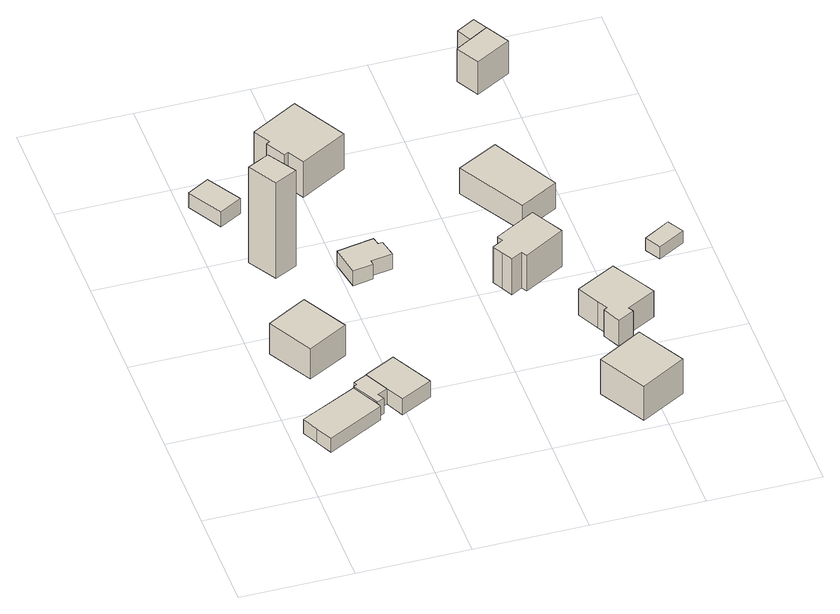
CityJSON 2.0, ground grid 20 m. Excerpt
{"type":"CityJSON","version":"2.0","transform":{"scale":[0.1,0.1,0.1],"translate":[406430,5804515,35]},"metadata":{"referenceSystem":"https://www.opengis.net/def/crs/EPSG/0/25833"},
"CityObjects":{
"building1":{"type":"Building","attributes":{"Gemeindeschluessel":"11000009","BezugspunktDach":"2200","function":"31001_1010","measuredHeight":3.43,"storeysAboveGround":1},"address":[{"country":"Germany","locality":"Berlin","thoroughfareNumber":"27","thoroughfareName":"Eichwalder Aue"}],"geometry":[{"type":"Solid","lod":"1","boundaries":[[[[0,1,2,3,4,5,6]],[[7,8,9,10,11,12,13]],[[7,13,6,5]],[[8,7,5,4]],[[9,8,4,3]],[[10,9,3,2]],[[11,10,2,1]],[[12,11,1,0]],[[13,12,0,6]]]]}]},
"building2":{"type":"Building","attributes":{"Gemeindeschluessel":"11000009","BezugspunktDach":"2200","function":"31001_1010","measuredHeight":8.91,"storeysAboveGround":1},"address":[{"country":"Germany","locality":"Berlin","thoroughfareNumber":"6","thoroughfareName":"Miersdorfer Straße"}],"geometry":[{"type":"Solid","lod":"1","boundaries":[[[[14,15,16,17,18]],[[19,20,21,22,23]],[[19,23,18,17]],[[20,19,17,16]],[[21,20,16,15]],[[22,21,15,14]],[[23,22,14,18]]]]}]},
"building3":{"type":"Building","attributes":{"Gemeindeschluessel":"11000009","BezugspunktDach":"2200","function":"31001_2000","measuredHeight":3.33,"storeysAboveGround":1},"address":[{"country":"Germany","locality":"Berlin","thoroughfareNumber":"27 (1)","thoroughfareName":"Eichwalder Aue"}],"geometry":[{"type":"Solid","lod":"1","boundaries":[[[[24,25,26,27,28,29,30,31]],[[32,33,34,35,36,37,9,7]],[[32,7,31,30]],[[33,32,30,29]],[[34,33,29,28]],[[35,34,28,27]],[[36,35,27,26]],[[37,36,26,25]],[[9,37,25,24]],[[7,9,24,31]]]]}]},
"building4":{"type":"Building","attributes":{"Gemeindeschluessel":"11000009","BezugspunktDach":"2200","function":"31001_2000","measuredHeight":3.38,"storeysAboveGround":1},"address":[{"country":"Germany","locality":"Berlin","thoroughfareNumber":"27 (2)","thoroughfareName":"Eichwalder Aue"}],"geometry":[{"type":"Solid","lod":"1","boundaries":[[[[38,39,40,41,42]],[[43,44,45,35,34]],[[43,34,42,41]],[[44,43,41,40]],[[45,44,40,39]],[[35,45,39,38]],[[34,35,38,42]]]]}]},
"building5":{"type":"Building","attributes":{"Gemeindeschluessel":"11000009","BezugspunktDach":"2200","function":"31001_2000","measuredHeight":4.38,"storeysAboveGround":1},"address":[{"country":"Germany","locality":"Berlin","thoroughfareNumber":"1 (2)","thoroughfareName":"Miersdorfer Straße"}],"geometry":[{"type":"Solid","lod":"1","boundaries":[[[[46,47,48,49]],[[50,51,52,53]],[[50,53,49,48]],[[51,50,48,47]],[[52,51,47,46]],[[53,52,46,49]]]]}]},
"building6":{"type":"Building","attributes":{"Gemeindeschluessel":"11000009","BezugspunktDach":"2200","function":"31001_2463","measuredHeight":22.93,"storeysAboveGround":1},"address":[{"country":"Germany","locality":"Berlin","thoroughfareNumber":"1 (1)","thoroughfareName":"Miersdorfer Straße"}],"geometry":[{"type":"Solid","lod":"1","boundaries":[[[[54,55,56,57]],[[58,59,60,61]],[[58,61,57,56]],[[59,58,56,55]],[[60,59,55,54]],[[61,60,54,57]]]]}]},
"building7":{"type":"Building","attributes":{"Gemeindeschluessel":"11000009","BezugspunktDach":"2200","function":"31001_2000","measuredHeight":3.26,"storeysAboveGround":1},"address":[{"country":"Germany","locality":"Berlin","thoroughfareNumber":"3 (1)","thoroughfareName":"Miersdorfer Straße"}],"geometry":[{"type":"Solid","lod":"1","boundaries":[[[[62,63,64,65,66,67,68,69]],[[70,71,72,73,74,75,76,77]],[[70,77,69,68]],[[71,70,68,67]],[[72,71,67,66]],[[73,72,66,65]],[[74,73,65,64]],[[75,74,64,63]],[[76,75,63,62]],[[77,76,62,69]]]]}]},
"building8":{"type":"Building","attributes":{"Gemeindeschluessel":"11000009","BezugspunktDach":"2200","function":"31001_1010","measuredHeight":8.84,"storeysAboveGround":2},"address":[{"country":"Germany","locality":"Berlin","thoroughfareNumber":"1","thoroughfareName":"Miersdorfer Straße"}],"geometry":[{"type":"Solid","lod":"1","boundaries":[[[[78,79,80,81,82,83,84,85]],[[86,87,88,89,90,91,92,93]],[[86,93,85,84]],[[87,86,84,83]],[[88,87,83,82]],[[89,88,82,81]],[[90,89,81,80]],[[91,90,80,79]],[[92,91,79,78]],[[93,92,78,85]]]]}]},
"building9":{"type":"Building","attributes":{"Gemeindeschluessel":"11000009","BezugspunktDach":"2200","function":"31001_1010","measuredHeight":9.84,"storeysAboveGround":1},"address":[{"country":"Germany","locality":"Berlin","thoroughfareNumber":"9","thoroughfareName":"Miersdorfer Straße"}],"geometry":[{"type":"Solid","lod":"1","boundaries":[[[[94,95,96,97,98]],[[99,100,101,102,103]],[[99,103,98,97]],[[100,99,97,96]],[[101,100,96,95]],[[102,101,95,94]],[[103,102,94,98]]]]}]},
"building10":{"type":"Building","attributes":{"Gemeindeschluessel":"11000009","BezugspunktDach":"2200","function":"31001_1010","measuredHeight":9.37,"storeysAboveGround":1},"address":[{"country":"Germany","locality":"Berlin","thoroughfareNumber":"5","thoroughfareName":"Miersdorfer Straße"}],"geometry":[{"type":"Solid","lod":"1","boundaries":[[[[104,105,106,107,108,109,110,111,112,113]],[[114,115,116,117,118,119,120,121,122,123]],[[114,123,113,112]],[[115,114,112,111]],[[116,115,111,110]],[[117,116,110,109]],[[118,117,109,108]],[[119,118,108,107]],[[120,119,107,106]],[[121,120,106,105]],[[122,121,105,104]],[[123,122,104,113]]]]}]},
"building11":{"type":"Building","attributes":{"Gemeindeschluessel":"11000009","BezugspunktDach":"2200","function":"31001_1010","measuredHeight":7.78,"storeysAboveGround":1},"address":[{"country":"Germany","locality":"Berlin","thoroughfareNumber":"7","thoroughfareName":"Miersdorfer Straße"}],"geometry":[{"type":"Solid","lod":"1","boundaries":[[[[124,125,126,127,128,129,130,131,132,133]],[[134,135,136,137,138,139,140,141,142,143]],[[134,143,133,132]],[[135,134,132,131]],[[136,135,131,130]],[[137,136,130,129]],[[138,137,129,128]],[[139,138,128,127]],[[140,139,127,126]],[[141,140,126,125]],[[142,141,125,124]],[[143,142,124,133]]]]}]},
"building12":{"type":"Building","attributes":{"Gemeindeschluessel":"11000009","BezugspunktDach":"2200","function":"31001_1010","measuredHeight":5.99,"storeysAboveGround":1},"address":[{"country":"Germany","locality":"Berlin","thoroughfareNumber":"3","thoroughfareName":"Miersdorfer Straße"}],"geometry":[{"type":"Solid","lod":"1","boundaries":[[[[144,145,146,147]],[[148,149,150,151]],[[148,151,147,146]],[[149,148,146,145]],[[150,149,145,144]],[[151,150,144,147]]]]}]},
"building13":{"type":"Building","attributes":{"Gemeindeschluessel":"11000009","BezugspunktDach":"2200","function":"31001_2463","measuredHeight":2.61,"storeysAboveGround":1},"address":[{"country":"Germany","locality":"Berlin","thoroughfareNumber":"7A (1)","thoroughfareName":"Miersdorfer Straße"}],"geometry":[{"type":"Solid","lod":"1","boundaries":[[[[152,153,154,155]],[[156,157,158,159]],[[156,159,155,154]],[[157,156,154,153]],[[158,157,153,152]],[[159,158,152,155]]]]}]},
"building14":{"type":"Building","attributes":{"Gemeindeschluessel":"11000009","function":"31001_1010"},"address":[{"country":"Germany","locality":"Berlin","thoroughfareNumber":"1A","thoroughfareName":"Miersdorfer Straße"}],"children":["building14-1","building14-2"]},
"building14-1":{"type":"BuildingPart","attributes":{"BezugspunktDach":"2200","measuredHeight":7,"storeysAboveGround":1},"parents":["building14"],"geometry":[{"type":"MultiSurface","lod":"1","boundaries":[[[160,161,162,163]],[[164,165,166,167]],[[164,167,163,168,169,164,162]],[[165,164,162,161]],[[166,165,161,160]],[[167,166,160,163]],[[162,164,169,168]]]}]},
"building14-2":{"type":"BuildingPart","attributes":{"BezugspunktDach":"2200","measuredHeight":7,"storeysAboveGround":1},"parents":["building14"],"geometry":[{"type":"Solid","lod":"1","boundaries":[[[[168,162,170,171]],[[172,164,169,173]],[[172,173,171,170]],[[164,172,170,162]],[[173,169,168,171]],[[169,164,162,168]]]]}]}
},
"vertices":[
[33,114,50],[48,84,50],[149,136,50],[146,144,50],[135,165,50],[121,193,50],[19,143,50],[121,193,20],[135,165,20],[146,144,20],[149,136,20],[48,84,20],[33,114,20],[19,143,20],
[70,266,87],[142,305,87],[97,386,87],[61,366,87],[25,346,87],[61,366,22],[97,386,22],[142,305,22],[70,266,22],[25,346,22],
[146,144,53],[159,150,53],[153,162,53],[171,171,53],[149,214,53],[124,202,53],[127,196,53],[121,193,53],[127,196,20],[124,202,20],[149,214,20],[171,171,20],[153,162,20],[159,150,20],
[171,171,54],[187,138,54],[244,167,54],[204,242,54],[149,214,54],[204,242,20],[244,167,20],[187,138,20],
[44,667,57],[84,690,57],[47,751,57],[8,729,57],[47,751,25],[84,690,25],[44,667,25],[8,729,25],
[91,518,231],[131,538,231],[99,589,231],[60,569,231],[99,589,25],[131,538,25],[91,518,25],[60,569,25],
[206,466,54],[242,472,54],[241,481,54],[280,487,54],[273,520,54],[265,519,54],[262,533,54],[196,521,54],[262,533,22],[265,519,22],[273,520,22],[280,487,22],[241,481,22],[242,472,22],[206,466,22],[196,521,22],
[160,772,92],[153,768,92],[173,733,92],[180,737,92],[197,707,92],[281,754,92],[227,850,92],[143,803,92],[227,850,16],[281,754,16],[197,707,16],[180,737,16],[173,733,16],[153,768,16],[160,772,16],[143,803,16],
[558,5,95],[639,50,95],[591,136,95],[551,113,95],[510,90,95],[551,113,21],[591,136,21],[639,50,21],[558,5,21],[510,90,21],
[436,385,100],[446,366,100],[466,377,100],[472,367,100],[545,409,100],[529,438,100],[513,467,100],[440,426,100],[445,415,100],[426,404,100],[445,415,23],[440,426,23],[513,467,23],[529,438,23],[545,409,23],[472,367,23],[466,377,23],[446,366,23],[436,385,23],[426,404,23],
[555,245,79],[565,227,79],[558,223,79],[574,191,79],[603,206,79],[598,216,79],[650,244,79],[628,284,79],[605,323,79],[534,285,79],[605,323,23],[628,284,23],[650,244,23],[598,216,23],[603,206,23],[574,191,23],[558,223,23],[565,227,23],[555,245,23],[534,285,23],
[515,528,64],[583,565,64],[518,685,64],[445,647,64],[518,685,9],[583,565,9],[515,528,9],[445,647,9],
[706,388,40],[754,415,40],[737,444,40],[690,416,40],[737,444,14],[754,415,14],[706,388,14],[690,416,14],
[549,876,76],[612,911,76],[588,954,76],[526,918,76],[588,954,6],[612,911,6],[549,876,6],[526,918,6],[554,934,76],[554,934,6],
[574,979,76],[540,960,76],[574,979,6],[540,960,6]
]}
